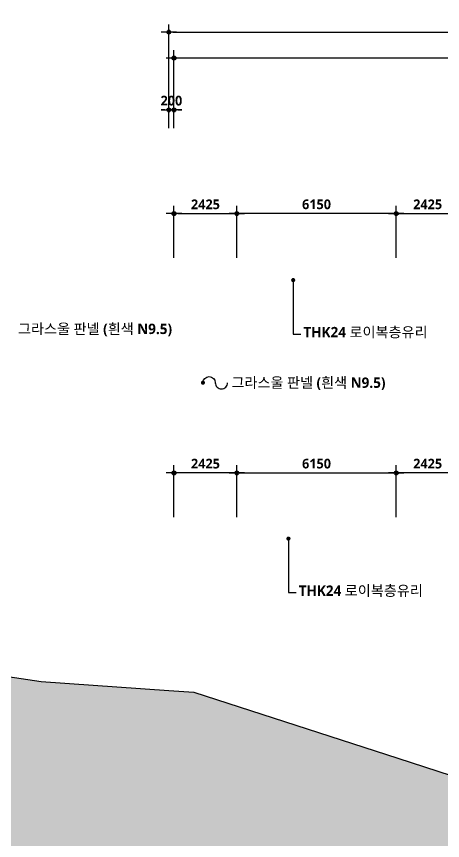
# Model space of a CAD drawing. Header units: millimetres. Extents: x 0 to 190005487, y 0 to 455456909.
# Drawn here: x 44838 to 61278, y 31845 to 63624 of the extents above; entities that cross this region are included whole.
import ezdxf

# ---------------------------------------------------------------- set-up
doc = ezdxf.new("R2010")
doc.units = ezdxf.units.MM
doc.header["$LTSCALE"] = 150
doc.header["$MEASUREMENT"] = 0
doc.header["$PDSIZE"] = -10
doc.layers.get('0').update_dxf_attribs({"linetype": 'CONTINUOUS'})
doc.layers.get('Defpoints').update_dxf_attribs({"color": 153, "linetype": 'CONTINUOUS'})
for name, color, linetype in [('A-ANNO-DIM', 4, 'CONTINUOUS'), ('A-ANNO-LEAD', 4, 'CONTINUOUS'), ('A-ANNO-TEXT1', 7, 'CONTINUOUS'), ('A-SECT-SOIL-PAT1', 253, 'CONTINUOUS')]:
    doc.layers.add(name, color=color, linetype=linetype)
doc.styles.add('2020음성 1차', font='NanumGothicBold.ttf')
doc.styles.add('SH_대대리576', font='NanumGothicBold.ttf')
doc.dimstyles.new('SHP300내부', dxfattribs={"dimscale": 150, "dimtxt": 2.5, "dimasz": 1, "dimexe": 2, "dimexo": 2, "dimgap": 1, "dimtad": 1, "dimdec": 0, "dimzin": 0, "dimdsep": 46, "dimtxsty": 'SH_대대리576', "dimblk": 'DIMDOT', "dimcen": 0.09, "dimclrd": 256, "dimclre": 256, "dimclrt": 3, "dimadec": 0, "dimazin": 1, "dimtfac": 1, "dimtdec": 0, "dimtix": 1, "dimtmove": 2, "dimatfit": 0, "dimldrblk": 'DIMDOT', "dimfxl": 1, "dimtolj": 1, "dimtzin": 0, "dimlwd": -1, "dimlwe": -1, "dimarcsym": 0})

# ---------------------------------------------------------------- blocks, each defined once
blk = doc.blocks.new('DIMDOT')
at = {"color": 0}
blk.add_line((-2, 0), (2, 0), dxfattribs=at)
for radius in [0.5, 0.25]:
    blk.add_circle((0, 0), radius, dxfattribs=at)
blk = doc.blocks.new('*D5377')
at = {"layer": 'A-ANNO-DIM'}
for p, q in [((59491, 54321), (59491, 56321)), ((61916, 54321), (61916, 56321)), ((59641, 56021), (61766, 56021))]:
    blk.add_line(p, q, dxfattribs=at)
at = {"layer": 'Defpoints', "color": 0}
for p in [(61916, 56021), (59491, 54021), (61916, 54021)]:
    blk.add_point(p, dxfattribs=at)
at = {"layer": 'A-ANNO-DIM', "linetype": 'ByBlock', "xscale": 150, "yscale": 150, "zscale": 150, "rotation": 180}
blk.add_blockref('DIMDOT', (59491, 56021), dxfattribs=at)
at = {"layer": 'A-ANNO-DIM', "linetype": 'ByBlock', "xscale": 150, "yscale": 150, "zscale": 150}
blk.add_blockref('DIMDOT', (61916, 56021), dxfattribs=at)
at = {"layer": 'A-ANNO-DIM', "color": 3, "insert": (60704, 56377), "char_height": 375, "attachment_point": 5, "style": 'SH_대대리576'}
blk.add_mtext('\\A1;2425', dxfattribs=at)
blk = doc.blocks.new('*D5378')
at = {"layer": 'A-ANNO-DIM'}
for p, q in [((53341, 54321), (53341, 56321)), ((59491, 54321), (59491, 56321)), ((59341, 56021), (53491, 56021))]:
    blk.add_line(p, q, dxfattribs=at)
at = {"layer": 'Defpoints', "color": 0}
for p in [(53341, 56021), (53341, 54021), (59491, 54021)]:
    blk.add_point(p, dxfattribs=at)
at = {"layer": 'A-ANNO-DIM', "linetype": 'ByBlock', "xscale": 150, "yscale": 150, "zscale": 150, "rotation": 180}
blk.add_blockref('DIMDOT', (53341, 56021), dxfattribs=at)
at = {"layer": 'A-ANNO-DIM', "linetype": 'ByBlock', "xscale": 150, "yscale": 150, "zscale": 150}
blk.add_blockref('DIMDOT', (59491, 56021), dxfattribs=at)
at = {"layer": 'A-ANNO-DIM', "color": 3, "insert": (56416, 56378), "char_height": 375, "attachment_point": 5, "style": 'SH_대대리576'}
blk.add_mtext('\\A1;6150', dxfattribs=at)
blk = doc.blocks.new('*D5379')
at = {"layer": 'A-ANNO-DIM'}
for p, q in [((50916, 54321), (50916, 56321)), ((53341, 54321), (53341, 56321)), ((51066, 56021), (53191, 56021))]:
    blk.add_line(p, q, dxfattribs=at)
at = {"layer": 'Defpoints', "color": 0}
for p in [(53341, 56021), (50916, 54021), (53341, 54021)]:
    blk.add_point(p, dxfattribs=at)
at = {"layer": 'A-ANNO-DIM', "linetype": 'ByBlock', "xscale": 150, "yscale": 150, "zscale": 150, "rotation": 180}
blk.add_blockref('DIMDOT', (50916, 56021), dxfattribs=at)
at = {"layer": 'A-ANNO-DIM', "linetype": 'ByBlock', "xscale": 150, "yscale": 150, "zscale": 150}
blk.add_blockref('DIMDOT', (53341, 56021), dxfattribs=at)
at = {"layer": 'A-ANNO-DIM', "color": 3, "insert": (52129, 56377), "char_height": 375, "attachment_point": 5, "style": 'SH_대대리576'}
blk.add_mtext('\\A1;2425', dxfattribs=at)
blk = doc.blocks.new('*D5386')
at = {"layer": 'A-ANNO-DIM'}
for p, q in [((59491, 44321), (59491, 46321)), ((61916, 44321), (61916, 46321)), ((61766, 46021), (59641, 46021))]:
    blk.add_line(p, q, dxfattribs=at)
at = {"layer": 'Defpoints', "color": 0}
for p in [(59491, 46021), (59491, 44021), (61916, 44021)]:
    blk.add_point(p, dxfattribs=at)
at = {"layer": 'A-ANNO-DIM', "linetype": 'ByBlock', "xscale": 150, "yscale": 150, "zscale": 150, "rotation": 180}
blk.add_blockref('DIMDOT', (59491, 46021), dxfattribs=at)
at = {"layer": 'A-ANNO-DIM', "linetype": 'ByBlock', "xscale": 150, "yscale": 150, "zscale": 150}
blk.add_blockref('DIMDOT', (61916, 46021), dxfattribs=at)
at = {"layer": 'A-ANNO-DIM', "color": 3, "insert": (60704, 46377), "char_height": 375, "attachment_point": 5, "style": 'SH_대대리576'}
blk.add_mtext('\\A1;2425', dxfattribs=at)
blk = doc.blocks.new('*D5387')
at = {"layer": 'A-ANNO-DIM'}
for p, q in [((53341, 44321), (53341, 46321)), ((59491, 44321), (59491, 46321)), ((53491, 46021), (59341, 46021))]:
    blk.add_line(p, q, dxfattribs=at)
at = {"layer": 'Defpoints', "color": 0}
for p in [(59491, 46021), (53341, 44021), (59491, 44021)]:
    blk.add_point(p, dxfattribs=at)
at = {"layer": 'A-ANNO-DIM', "linetype": 'ByBlock', "xscale": 150, "yscale": 150, "zscale": 150, "rotation": 180}
blk.add_blockref('DIMDOT', (53341, 46021), dxfattribs=at)
at = {"layer": 'A-ANNO-DIM', "linetype": 'ByBlock', "xscale": 150, "yscale": 150, "zscale": 150}
blk.add_blockref('DIMDOT', (59491, 46021), dxfattribs=at)
at = {"layer": 'A-ANNO-DIM', "color": 3, "insert": (56416, 46378), "char_height": 375, "attachment_point": 5, "style": 'SH_대대리576'}
blk.add_mtext('\\A1;6150', dxfattribs=at)
blk = doc.blocks.new('*D5388')
at = {"layer": 'A-ANNO-DIM'}
for p, q in [((50916, 44321), (50916, 46321)), ((53341, 44321), (53341, 46321)), ((53191, 46021), (51066, 46021))]:
    blk.add_line(p, q, dxfattribs=at)
at = {"layer": 'Defpoints', "color": 0}
for p in [(50916, 46021), (50916, 44021), (53341, 44021)]:
    blk.add_point(p, dxfattribs=at)
at = {"layer": 'A-ANNO-DIM', "linetype": 'ByBlock', "xscale": 150, "yscale": 150, "zscale": 150, "rotation": 180}
blk.add_blockref('DIMDOT', (50916, 46021), dxfattribs=at)
at = {"layer": 'A-ANNO-DIM', "linetype": 'ByBlock', "xscale": 150, "yscale": 150, "zscale": 150}
blk.add_blockref('DIMDOT', (53341, 46021), dxfattribs=at)
at = {"layer": 'A-ANNO-DIM', "color": 3, "insert": (52129, 46377), "char_height": 375, "attachment_point": 5, "style": 'SH_대대리576'}
blk.add_mtext('\\A1;2425', dxfattribs=at)
blk = doc.blocks.new('*D5449')
at = {"layer": 'A-ANNO-DIM'}
for p, q in [((50716, 59321), (50716, 63321)), ((86016, 59321), (86016, 63321)), ((50866, 63021), (85866, 63021))]:
    blk.add_line(p, q, dxfattribs=at)
at = {"layer": 'Defpoints', "color": 0}
for p in [(86016, 63021), (50716, 59021), (86016, 59021)]:
    blk.add_point(p, dxfattribs=at)
at = {"layer": 'A-ANNO-DIM', "linetype": 'ByBlock', "xscale": 150, "yscale": 150, "zscale": 150, "rotation": 180}
blk.add_blockref('DIMDOT', (50716, 63021), dxfattribs=at)
at = {"layer": 'A-ANNO-DIM', "linetype": 'ByBlock', "xscale": 150, "yscale": 150, "zscale": 150}
blk.add_blockref('DIMDOT', (86016, 63021), dxfattribs=at)
at = {"layer": 'A-ANNO-DIM', "color": 3, "insert": (68366, 63378), "char_height": 375, "attachment_point": 5, "style": 'SH_대대리576'}
blk.add_mtext('\\A1;35300', dxfattribs=at)
blk = doc.blocks.new('*D5450')
at = {"layer": 'A-ANNO-DIM'}
for p, q in [((50916, 59321), (50916, 62321)), ((79916, 59321), (79916, 62321)), ((79766, 62021), (51066, 62021))]:
    blk.add_line(p, q, dxfattribs=at)
at = {"layer": 'Defpoints', "color": 0}
for p in [(50916, 62021), (50916, 59021), (79916, 59021)]:
    blk.add_point(p, dxfattribs=at)
at = {"layer": 'A-ANNO-DIM', "linetype": 'ByBlock', "xscale": 150, "yscale": 150, "zscale": 150, "rotation": 180}
blk.add_blockref('DIMDOT', (50916, 62021), dxfattribs=at)
at = {"layer": 'A-ANNO-DIM', "linetype": 'ByBlock', "xscale": 150, "yscale": 150, "zscale": 150}
blk.add_blockref('DIMDOT', (79916, 62021), dxfattribs=at)
at = {"layer": 'A-ANNO-DIM', "color": 3, "insert": (65416, 62378), "char_height": 375, "attachment_point": 5, "style": 'SH_대대리576'}
blk.add_mtext('\\A1;29000', dxfattribs=at)
blk = doc.blocks.new('*D5452')
at = {"layer": 'A-ANNO-DIM'}
for p, q in [((50716, 59321), (50716, 60321)), ((50916, 59321), (50916, 60321)), ((50566, 60021), (50416, 60021)), ((50716, 60021), (50916, 60021)), ((51066, 60021), (51216, 60021))]:
    blk.add_line(p, q, dxfattribs=at)
at = {"layer": 'Defpoints', "color": 0}
for p in [(50916, 60021), (50716, 59021), (50916, 59021)]:
    blk.add_point(p, dxfattribs=at)
at = {"layer": 'A-ANNO-DIM', "linetype": 'ByBlock', "xscale": 150, "yscale": 150, "zscale": 150}
blk.add_blockref('DIMDOT', (50716, 60021), dxfattribs=at)
at = {"layer": 'A-ANNO-DIM', "linetype": 'ByBlock', "xscale": 150, "yscale": 150, "zscale": 150, "rotation": 180}
blk.add_blockref('DIMDOT', (50916, 60021), dxfattribs=at)
at = {"layer": 'A-ANNO-DIM', "color": 3, "insert": (50816, 60377), "char_height": 375, "attachment_point": 5, "style": 'SH_대대리576'}
blk.add_mtext('\\A1;200', dxfattribs=at)

msp = doc.modelspace()

# ---------------------------------------------------------------- hatches: boundary and pattern name
at = {"layer": 'A-SECT-SOIL-PAT1', "transparency": 33554687}
h = msp.add_hatch(color=256, dxfattribs=at)
h.dxf.hatch_style = 1
h.paths.add_polyline_path([(19304.9, 19205.9), (19304.9, 40920.8), (22893.7, 40920.8), (25651.2, 40744.5), (27816.2, 40606.1), (28408.6, 40568.2), (37099.4, 39274.6), (40816.2, 38721.4), (45790.1, 37981.1), (50716.2, 37634.4), (51683.6, 37566.3), (59550, 35020.8), (65730.7, 33020.8), (71032.1, 32020.8), (73682.9, 31520.8), (81635.1, 30020.8), (86016.2, 29705.8), (86016.2, 22920.8), (95929.1, 22920.8), (95929.1, 19205.9)])

# ---------------------------------------------------------------- linework, layer by layer
at = {"layer": 'A-ANNO-LEAD', "const_width": 79.4}
for points in [[(55475.6, 53458.6, 1), (55555, 53458.6, 1)], [(51992.7, 49499.7, 1), (52072, 49499.7, 1)], [(55293.8, 43487.7, 1), (55373.2, 43487.7, 1)]]:
    msp.add_lwpolyline(points, format="xyb", close=True, dxfattribs=at)
at = {"layer": 'A-ANNO-LEAD'}
for points in [[(55515.3, 53458.6), (55515.3, 51376.2), (55815.3, 51376.2)], [(55333.5, 43487.7), (55333.5, 41405.3), (55633.5, 41405.3)]]:
    msp.add_lwpolyline(points, dxfattribs=at)
msp.add_lwpolyline([(52032.3, 49499.7, -1), (52508.5, 49499.7, 0.4142136), (52746.6, 49261.6, 0.4142136), (52984.7, 49499.7, 0.4142136)], format="xyb", dxfattribs=at)
at = {"layer": 'A-SECT-SOIL-PAT1'}
msp.add_lwpolyline([(19304.9, 19205.9), (19304.9, 40920.8), (22893.7, 40920.8), (25651.2, 40744.5), (27816.2, 40606.1), (28408.6, 40568.2), (28408.6, 40568.2), (37099.4, 39274.6), (40816.2, 38721.4), (45790.1, 37981.1), (50716.2, 37634.4), (51683.6, 37566.3), (59550, 35020.8), (65730.7, 33020.8), (71032.1, 32020.8), (73682.9, 31520.8), (81635.1, 30020.8), (86016.2, 29705.8), (86016.2, 22920.8), (95929.1, 22920.8), (95929.1, 19205.9), (19304.9, 19205.9)], dxfattribs=at)

# ---------------------------------------------------------------- texts
at = {"layer": 'A-ANNO-TEXT1', "style": '2020음성 1차'}
for s, p in [('그라스울 판넬 (흰색 N9.5)', (44898.3, 51377.2)), ('THK24 로이복층유리', (55910.6, 51251.1)), ('그라스울 판넬 (흰색 N9.5)', (53133.6, 49303.2)), ('THK24 로이복층유리', (55728.8, 41280.2))]:
    msp.add_text(s, height=400, dxfattribs=at).set_placement(p)

# ---------------------------------------------------------------- dimensions: what is measured, and where the dimension line sits
at = {"layer": 'A-ANNO-DIM'}
for base, p1, p2, angle, picture, middle in [((86016.2, 63020.8), (50716.2, 59020.8), (86016.2, 59020.8), 0, '*D5449', (68366.2, 63377.8)), ((50916.2, 62020.8), (79916.2, 59020.8), (50916.2, 59020.8), 180, '*D5450', (65416.2, 62377.8)), ((50916.2, 60020.8), (50716.2, 59020.8), (50916.2, 59020.8), 0, '*D5452', (50816.2, 60377)), ((53341.2, 56020.8), (50916.2, 54020.8), (53341.2, 54020.8), 0, '*D5379', (52128.7, 56377.5)), ((53341.2, 56020.8), (59491.2, 54020.8), (53341.2, 54020.8), 180, '*D5378', (56416.2, 56377.8)), ((61916.2, 56020.8), (59491.2, 54020.8), (61916.2, 54020.8), 0, '*D5377', (60703.7, 56377.5)), ((50916.2, 46020.8), (53341.2, 44020.8), (50916.2, 44020.8), 180, '*D5388', (52128.7, 46377.5)), ((59491.2, 46020.8), (53341.2, 44020.8), (59491.2, 44020.8), 0, '*D5387', (56416.2, 46377.8)), ((59491.2, 46020.8), (61916.2, 44020.8), (59491.2, 44020.8), 180, '*D5386', (60703.7, 46377.5))]:
    dim = msp.add_linear_dim(base=base, p1=p1, p2=p2, angle=angle, dimstyle='SHP300내부', override={"dimtxsty": 'SH_대대리576', "dimldrblk": 'DIMDOT'}, dxfattribs=at)
    dim.commit()
    dim.dimension.update_dxf_attribs({"geometry": picture, "text_midpoint": middle})

doc.saveas('drawing.dxf')
